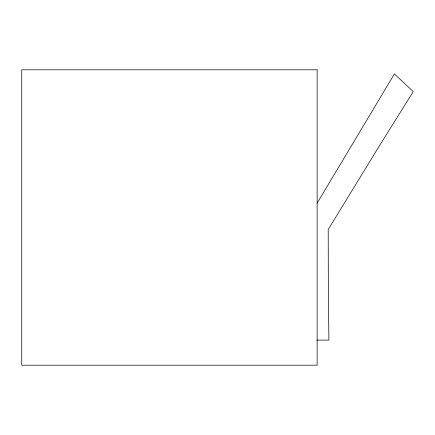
<?xml version="1.0" encoding="UTF-8"?>
<svg xmlns="http://www.w3.org/2000/svg" width="435" height="435" viewBox="0 0 435 435"><rect width="100%" height="100%" fill="white"/><g stroke="black" fill="none" stroke-linecap="round" stroke-linejoin="round"><path stroke-width="0.65" d="M317.05 203.297L394.398 73.955L413.25 91.595L379.978 144.92L328.207 229.506L328.349 293.804L328.92 340.11L316.8 340.11M317.137 69.807L21.75 69.807L21.75 365.193L317.137 365.193L317.137 69.807"/></g></svg>
